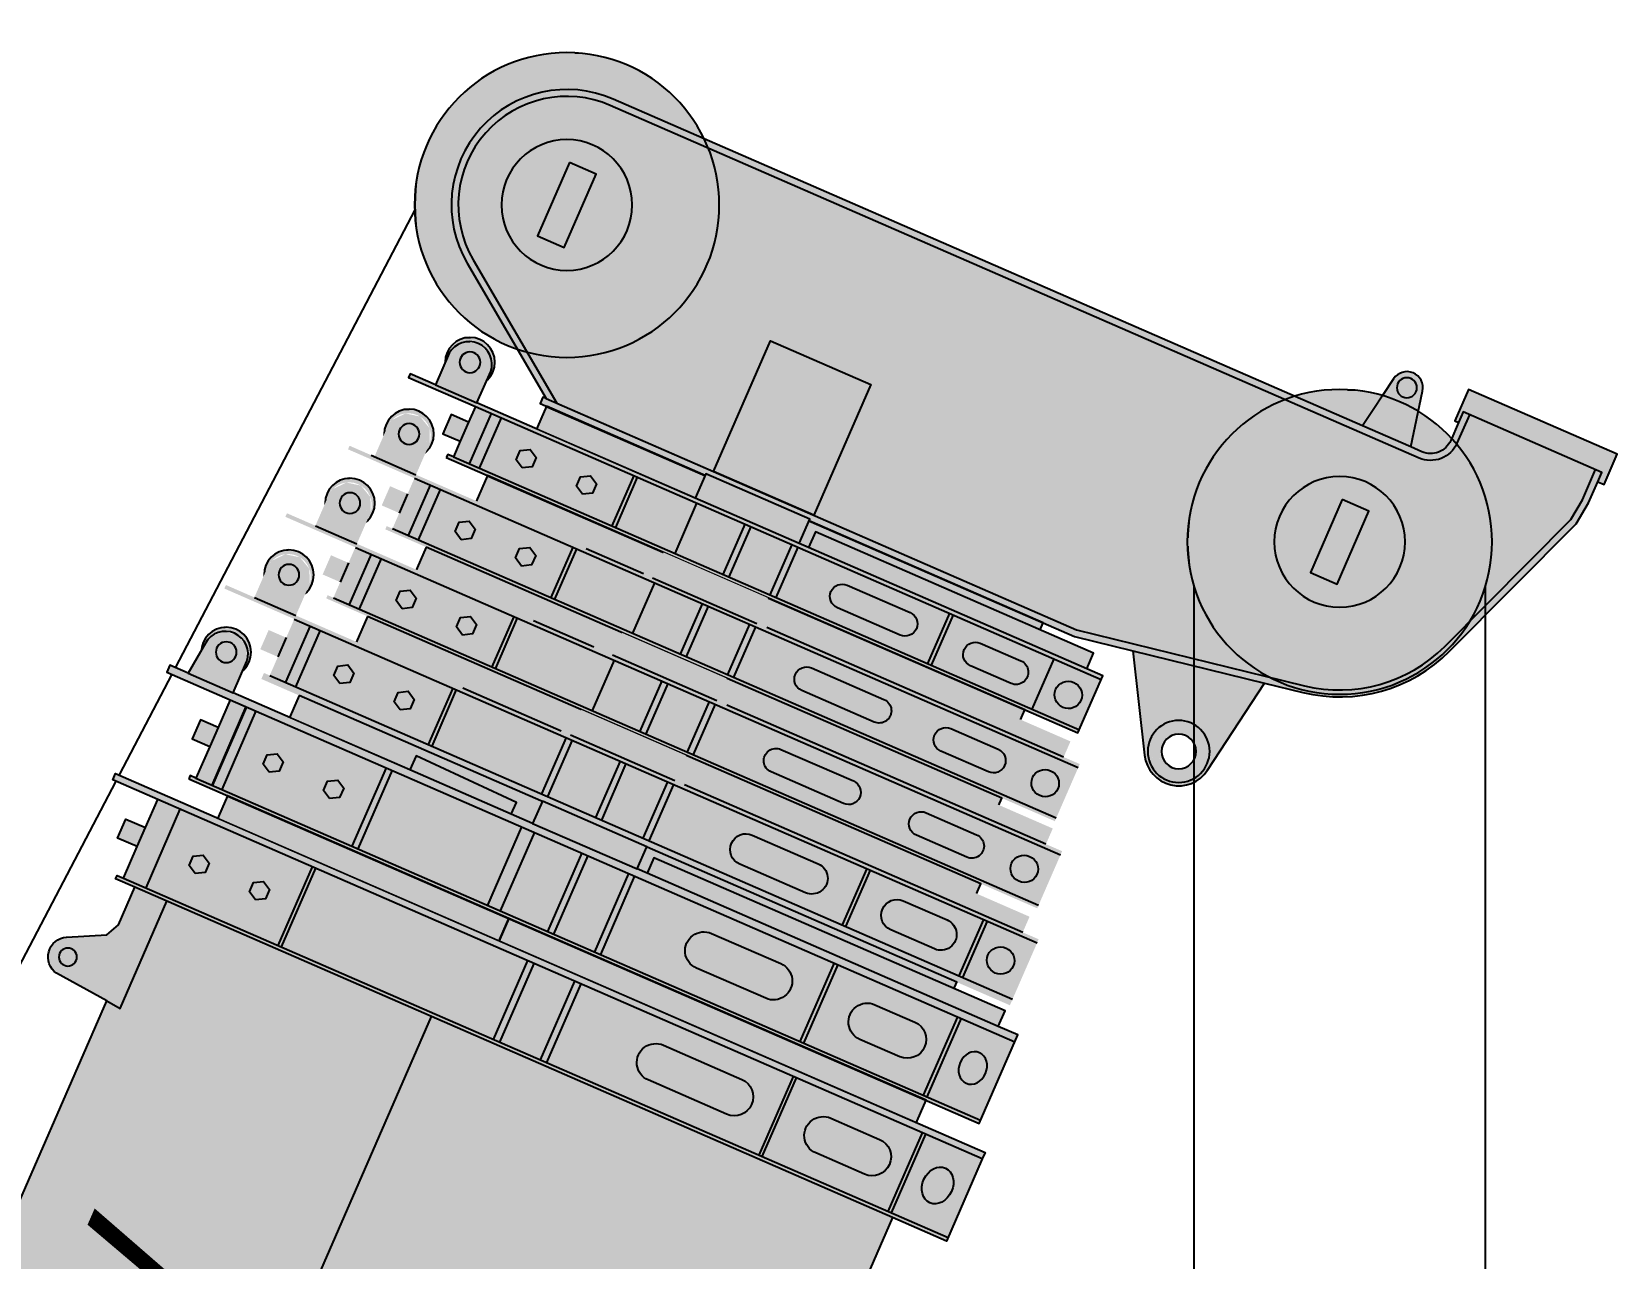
# Model space of a CAD drawing. Header units: millimetres. Extents: x -7743 to 13705, y 0 to 44172.
# Drawn here: x -533 to 1912, y 42184 to 44075 of the extents above; entities that cross this region are included whole.
import ezdxf
from ezdxf.enums import TextEntityAlignment as Align

# ---------------------------------------------------------------- set-up
doc = ezdxf.new("R2010")
doc.units = ezdxf.units.MM
doc.set_wipeout_variables(frame=1)
doc.layers.add('Техника. Кран Zoomlion ZAT2000V', color=250, linetype='Continuous')
doc.layers.add('Техника. Кран Zoomlion ZAT2000V Штрих', color=7, linetype='Continuous', lineweight=15, true_color=0xa2ce47)
doc.styles.add('arial', font='arial.ttf')

# ---------------------------------------------------------------- blocks, each defined once
blk = doc.blocks.new('ZAT2000V-20240127.11391')
at = {"color": 0, "linetype": 'ByBlock', "lineweight": -2, "transparency": 16777216}
for radius in [47.8, 26.7]:
    blk.add_circle((395.4, -1201.6), radius, dxfattribs=at)
for points in [[(227.2, 59.9), (204.5, 115.8), (168.2, 164.1), (120.8, 201.6), (65.5, 225.7), (5.8, 234.9), (-54.3, 228.6), (-110.8, 207.3), (-159.9, 172.2), (-198.5, 125.7), (-224, 71), (-234.7, 11.5), (-229.9, -48.7), (-209.9, -105.7), (-176, -155.7), (-130.6, -195.4), (-76.4, -222.2), (-17.3, -234.4), (43, -231), (100.5, -212.4), (151.3, -179.8), (192.1, -135.3), (220.3, -81.9), (233.9, -23), (235, 0)], [(297.2, -95.1), (12400, -95.1), (12400, -930.6), (297.2, -930.6)], [(227.2, -1240.1), (204.5, -1184.2), (168.2, -1135.9), (120.8, -1098.4), (65.5, -1074.3), (5.8, -1065.1), (-54.3, -1071.4), (-110.8, -1092.7), (-159.9, -1127.8), (-198.5, -1174.3), (-224, -1229), (-234.7, -1288.5), (-229.9, -1348.7), (-209.9, -1405.7), (-176, -1455.7), (-130.6, -1495.4), (-76.4, -1522.2), (-17.3, -1534.4), (43, -1531), (100.5, -1512.4), (151.3, -1479.8), (192.1, -1435.3), (220.3, -1381.9), (233.9, -1323), (235, -1300)]]:
    blk.add_wipeout(points, dxfattribs=at)
at = {"layer": 'Техника. Кран Zoomlion ZAT2000V Штрих', "true_color": 0xadadad, "transparency": 16777216}
h = blk.add_hatch(color=253, dxfattribs=at)
h.dxf.hatch_style = 1
edge = h.paths.add_edge_path()
edge.add_arc((0, 0), 235, 0, 360)
at = {"layer": 'Техника. Кран Zoomlion ZAT2000V Штрих', "transparency": 16777216}
h = blk.add_hatch(color=256, dxfattribs=at)
h.dxf.hatch_style = 1
edge = h.paths.add_edge_path()
edge.add_arc((0, -1300), 239.1, 291.297, 350.2092, ccw=False)
edge.add_line((86.8, -1522.7), (-171.3, -1623.3))
edge.add_line((-171.3, -1623.3), (-208.4, -1627.8))
edge.add_line((-208.4, -1627.8), (-243.9, -1627.8))
edge.add_line((-243.9, -1627.8), (-243.9, -1638.4))
edge.add_line((-243.9, -1638.4), (-295, -1638.4))
edge.add_line((-295, -1638.4), (-295, -1388.3))
edge.add_line((-295, -1388.3), (-242.2, -1388.3))
edge.add_line((-242.2, -1388.3), (-242.2, -1394.4))
edge.add_line((-242.2, -1394.4), (-211.8, -1394.4))
edge.add_arc((-211.8, -1360.7), 33.7, 270, 360)
edge.add_line((-178.1, -1360.7), (-178.1, -1342))
edge.add_line((-178.1, -1342), (-264.3, -1324.3))
edge.add_arc((-259.3, -1300), 24.8, 99.9516, 258.4025, ccw=False)
edge.add_line((-263.6, -1275.6), (-178.1, -1260.6))
edge.add_line((-178.1, -1260.6), (-178.1, 0))
edge.add_arc((0, 0), 178.1, 36.2129, 180, ccw=False)
edge.add_line((143.7, 105.2), (286.6, -89.9))
edge.add_line((286.6, -89.9), (286.6, -84.4))
edge.add_line((286.6, -84.4), (297.2, -84.4))
edge.add_line((297.2, -84.4), (297.2, -983.3))
edge.add_line((297.2, -983.3), (281.5, -1074.7))
edge.add_line((281.5, -1074.7), (421.9, -1155.8))
edge.add_arc((395.4, -1201.6), 52.9, -80.3674, 59.9872, ccw=False)
edge.add_line((404.3, -1253.8), (245.9, -1280.7))
edge.add_line((245.9, -1280.7), (235.6, -1340.7))
edge = h.paths.add_edge_path(flags=16)
edge.add_arc((395.4, -1201.6), 26.7, 0, 360)
at = {"layer": 'Техника. Кран Zoomlion ZAT2000V Штрих', "true_color": 0xadadad, "transparency": 16777216}
h = blk.add_hatch(color=253, dxfattribs=at)
h.dxf.hatch_style = 1
h.paths.add_polyline_path([(297.2, -95.1), (12400, -95.1), (12400, -398.2), (297.2, -398.2)])
at = {"layer": 'Техника. Кран Zoomlion ZAT2000V Штрих', "transparency": 16777216}
h = blk.add_hatch(color=256, dxfattribs=at)
h.dxf.hatch_style = 1
h.set_gradient(color1=(132, 132, 132), color2=(173, 173, 173), rotation=90, tint=1)
h.paths.add_polyline_path([(297.2, -398.2), (12400, -398.2), (12400, -930.6), (297.2, -930.6)])
at = {"layer": 'Техника. Кран Zoomlion ZAT2000V Штрих', "true_color": 0xadadad, "transparency": 16777216}
h = blk.add_hatch(color=253, dxfattribs=at)
h.dxf.hatch_style = 1
edge = h.paths.add_edge_path()
edge.add_arc((0, -1300), 235, 0, 360)
at = {"color": 0, "linetype": 'ByBlock', "lineweight": -2, "transparency": 16777216}
for points in [[(235.6, -1340.7, -0.262868), (86.8, -1522.7), (-171.3, -1623.3), (-208.4, -1627.8), (-243.9, -1627.8), (-243.9, -1638.4), (-295, -1638.4), (-295, -1388.3), (-242.2, -1388.3), (-242.2, -1394.4), (-211.8, -1394.4, 0.414214), (-178.1, -1360.7), (-178.1, -1342), (-264.3, -1324.3, -0.827646), (-263.6, -1275.6), (-178.1, -1260.6), (-178.1, 0, -0.725124), (143.7, 105.2), (286.6, -89.9), (286.6, -84.4), (297.2, -84.4), (297.2, -983.3), (281.5, -1074.7), (421.9, -1155.8, -0.702516), (404.3, -1253.8), (245.9, -1280.7), (235.6, -1340.7)], [(-259.7, -1405), (-211.8, -1405, 0.414214), (-167.5, -1360.7), (-167.5, 0, -0.725124), (135.1, 98.9), (286.6, -107.9), (286.6, -982.4), (225.1, -1338.8, -0.262868), (83, -1512.8), (-173.9, -1612.9), (-209, -1617.1), (-259.7, -1617.1)]]:
    blk.add_lwpolyline(points, format="xyb", dxfattribs=at)
for points in [[(-61.5, 22.4), (61.5, 22.4), (61.5, -22.4), (-61.5, -22.4)], [(297.2, -95.1), (12400, -95.1), (12400, -398.2), (297.2, -398.2)], [(286.6, -371.6), (66.4, -371.6), (66.4, -540.1), (286.6, -540.1)], [(297.2, -398.2), (12400, -398.2), (12400, -930.6), (297.2, -930.6)], [(-61.5, -1277.6), (61.5, -1277.6), (61.5, -1322.4), (-61.5, -1322.4)]]:
    blk.add_lwpolyline(points, close=True, dxfattribs=at)
for points in [[(286.6, -89.9), (286.6, -982.4)], [(281.5, -1074.7), (245.9, -1280.7)], [(-178.1, -1342), (-178.1, -1260.6)], [(-243.9, -1627.8), (-259.7, -1627.8), (-259.7, -1394.4), (-242.2, -1394.4)]]:
    blk.add_lwpolyline(points, dxfattribs=at)
for centre, radius in [((0, 0), 235), ((0, 0), 100.8), ((0, -1300), 235), ((0, -1300), 100.8), ((-259.3, -1300), 15.5)]:
    blk.add_circle(centre, radius, dxfattribs=at)
blk = doc.blocks.new('ZAT2000V-20240127.111729')
at = {"color": 0, "linetype": 'ByBlock', "lineweight": -2, "transparency": 16777216}
for points in [[(30.8, 22.9), (11, 36.8), (-13.1, 36.1), (-32.1, 21.1), (-38.3, -2.2), (-29.5, -24.6), (-8.9, -37.4), (15.1, -35.3), (33.2, -19.3), (38.4, 0)], [(149.3, -94.5), (12118, -94.5), (12118, -998.6), (149.3, -998.6)]]:
    blk.add_wipeout(points, dxfattribs=at)
at = {"layer": 'Техника. Кран Zoomlion ZAT2000V Штрих', "true_color": 0xadadad, "transparency": 16777216}
h = blk.add_hatch(color=253, dxfattribs=at)
h.dxf.hatch_style = 1
edge = h.paths.add_edge_path()
edge.add_arc((0, 0), 38.4, 0, 360)
at = {"color": 0, "linetype": 'ByBlock', "lineweight": -2, "transparency": 16777216}
blk.add_circle((0, 0), 38.4, dxfattribs=at)
blk.add_wipeout([(149.3, -1087.8), (53.2, -1087.8), (53.2, -1060.7), (26.9, -1060.7), (26.9, -592.7), (53.2, -592.7), (53.2, -577.1), (12.5, -577.1), (12.5, -402.2), (53.2, -402.2), (53.2, -34.9), (0, -34.9), (0, -34.9), (-21, -25.3), (-31.5, -4.8), (-26.9, 17.8), (-9.4, 32.7), (0, 34.9), (53.2, 34.9), (53.2, 77.5), (59.2, 77.5), (59.2, -34.9), (85.4, -34.9), (85.4, -5.4), (117.7, -5.4), (117.7, -34.9), (143.9, -34.9), (143.9, -25.2), (149.3, -25.2)], dxfattribs=at)
at = {"layer": 'Техника. Кран Zoomlion ZAT2000V Штрих', "transparency": 16777216}
h = blk.add_hatch(color=256, dxfattribs=at)
h.dxf.hatch_style = 1
edge = h.paths.add_edge_path()
edge.add_line((149.3, -25.2), (149.3, -1087.8))
edge.add_line((149.3, -1087.8), (53.2, -1087.8))
edge.add_line((53.2, -1087.8), (53.2, -1060.7))
edge.add_line((53.2, -1060.7), (26.9, -1060.7))
edge.add_line((26.9, -1060.7), (26.9, -592.7))
edge.add_line((26.9, -592.7), (53.2, -592.7))
edge.add_line((53.2, -592.7), (53.2, -577.1))
edge.add_line((53.2, -577.1), (12.5, -577.1))
edge.add_line((12.5, -577.1), (12.5, -402.2))
edge.add_line((12.5, -402.2), (53.2, -402.2))
edge.add_line((53.2, -402.2), (53.2, -34.9))
edge.add_line((53.2, -34.9), (0, -34.9))
edge.add_arc((3.2, 0), 35, 95.2702, 264.7298, ccw=False)
edge.add_line((0, 34.9), (53.2, 34.9))
edge.add_line((53.2, 34.9), (53.2, 77.5))
edge.add_line((53.2, 77.5), (59.2, 77.5))
edge.add_line((59.2, 77.5), (59.2, -34.9))
edge.add_line((59.2, -34.9), (85.4, -34.9))
edge.add_line((85.4, -34.9), (85.4, -5.4))
edge.add_line((85.4, -5.4), (117.7, -5.4))
edge.add_line((117.7, -5.4), (117.7, -34.9))
edge.add_line((117.7, -34.9), (143.9, -34.9))
edge.add_line((143.9, -34.9), (143.9, -25.2))
edge.add_line((143.9, -25.2), (149.3, -25.2))
at = {"layer": 'Техника. Кран Zoomlion ZAT2000V Штрих', "true_color": 0xadadad, "transparency": 16777216}
h = blk.add_hatch(color=253, dxfattribs=at)
h.dxf.hatch_style = 1
h.paths.add_polyline_path([(149.3, -94.5), (12118, -94.5), (12118, -429.5), (149.3, -429.5)])
at = {"layer": 'Техника. Кран Zoomlion ZAT2000V Штрих', "transparency": 16777216}
h = blk.add_hatch(color=256, dxfattribs=at)
h.dxf.hatch_style = 1
h.set_gradient(color1=(132, 132, 132), color2=(173, 173, 173), rotation=90, tint=1)
h.paths.add_polyline_path([(149.3, -429.5), (12118, -429.5), (12118, -998.6), (149.3, -998.6)])
at = {"color": 0, "linetype": 'ByBlock', "lineweight": -2, "transparency": 16777216}
for points in [[(149.3, -25.2), (149.3, -1087.8), (53.2, -1087.8), (53.2, -1060.7), (26.9, -1060.7), (26.9, -592.7), (53.2, -592.7), (53.2, -577.1), (12.5, -577.1), (12.5, -402.2), (53.2, -402.2), (53.2, -34.9), (0, -34.9, -0.912002), (0, 34.9), (53.2, 34.9), (53.2, 77.5), (59.2, 77.5), (59.2, -34.9), (85.4, -34.9), (85.4, -5.4), (117.7, -5.4), (117.7, -34.9), (143.9, -34.9), (143.9, -25.2)], [(82.6, -776.2, 1), (120.5, -776.2), (120.5, -670.5, 1), (82.6, -670.5)], [(82.6, -962.8, 1), (120.5, -962.8), (120.5, -894.5, 1), (82.6, -894.5)]]:
    blk.add_lwpolyline(points, format="xyb", close=True, dxfattribs=at)
for points in [[(53.2, 34.9), (53.2, -34.9)], [(59.2, -34.9), (59.2, -1087.8)], [(85.4, -34.9), (117.7, -34.9)], [(143.9, -34.9), (143.9, -1087.8)], [(59.2, -61.3), (143.9, -61.3)], [(59.2, -78.1), (143.9, -78.1)], [(59.2, -301.3), (143.9, -301.3)], [(59.2, -307.3), (143.9, -307.3)], [(53.2, -577.1), (53.2, -402.2)], [(59.2, -407.1), (143.9, -407.1)], [(59.2, -488.2), (143.9, -488.2)], [(59.2, -498.2), (143.9, -498.2)], [(59.2, -567.2), (143.9, -567.2)], [(59.2, -577.2), (143.9, -577.2)], [(53.2, -1060.7), (53.2, -592.7)], [(59.2, -832.4), (143.9, -832.4)], [(59.2, -838.4), (143.9, -838.4)], [(59.2, -1008.1), (143.9, -1008.1)]]:
    blk.add_lwpolyline(points, dxfattribs=at)
for points in [[(149.3, -94.5), (12118, -94.5), (12118, -429.5), (149.3, -429.5)], [(117.2, -138.8), (109.4, -125.3), (93.7, -125.3), (85.9, -138.8), (93.7, -152.3), (109.4, -152.3)], [(117.2, -240.4), (109.4, -226.9), (93.7, -226.9), (85.9, -240.4), (93.7, -253.9), (109.4, -253.9)], [(149.3, -429.5), (12118, -429.5), (12118, -998.6), (149.3, -998.6)]]:
    blk.add_lwpolyline(points, close=True, dxfattribs=at)
blk.add_circle((0, 0), 16, dxfattribs=at)
blk.add_ellipse((101.5, -1050.7), major_axis=(0, -21.3), ratio=0.983639, start_param=-1.570796, end_param=4.712389, dxfattribs=at)
blk = doc.blocks.new('ZAT2000V-20240127.111738')
at = {"color": 0, "linetype": 'ByBlock', "lineweight": -2, "transparency": 16777216}
blk.add_wipeout([(30.8, 22.9), (11, 36.8), (-13.1, 36.1), (-32.1, 21.1), (-38.3, -2.2), (-29.5, -24.6), (-8.9, -37.4), (15.1, -35.3), (33.2, -19.3), (38.4, 0)], dxfattribs=at)
at = {"layer": 'Техника. Кран Zoomlion ZAT2000V Штрих', "true_color": 0xadadad, "transparency": 16777216}
h = blk.add_hatch(color=253, dxfattribs=at)
h.dxf.hatch_style = 1
edge = h.paths.add_edge_path()
edge.add_arc((0, 0), 38.4, 0, 360)
at = {"color": 0, "linetype": 'ByBlock', "lineweight": -2, "transparency": 16777216}
blk.add_circle((0, 0), 38.4, dxfattribs=at)
blk.add_wipeout([(53.2, -1151.5), (53.2, -1124.4), (26.9, -1124.4), (26.9, -625.1), (53.2, -625.1), (53.2, -608.5), (10.6, -608.5), (10.6, -432.8), (53.2, -432.8), (53.2, -417.5), (33.7, -417.5), (29.5, -321.4), (53.2, -321.4), (53.2, -34.9), (0, -34.9), (0, -34.9), (-21, -25.3), (-31.5, -4.8), (-26.9, 17.8), (-9.4, 32.7), (0, 34.9), (53.2, 34.9), (53.2, 76.8), (59.2, 76.8), (59.2, -34.9), (85.4, -34.9), (85.4, -5.4), (117.7, -5.4), (117.7, -34.9), (143.9, -34.9), (143.9, -25.2), (149.3, -25.2), (149.3, -1151.5)], dxfattribs=at)
for points in [[(53.2, 40.6), (53.2, -34.9)], [(59.2, -34.9), (59.2, -1151.5)], [(85.4, -34.9), (117.7, -34.9)], [(59.2, -61.3), (143.9, -61.3)], [(59.2, -78.1), (143.9, -78.1)], [(53.2, -417.5), (53.2, -321.4)], [(53.2, -432.8), (53.2, -608.5)], [(53.2, -1124.4), (53.2, -625.1)]]:
    blk.add_lwpolyline(points, dxfattribs=at)
for points in [[(117.2, -138.8), (109.4, -125.3), (93.7, -125.3), (85.9, -138.8), (93.7, -152.3), (109.4, -152.3)], [(117.2, -240.4), (109.4, -226.9), (93.7, -226.9), (85.9, -240.4), (93.7, -253.9), (109.4, -253.9)]]:
    blk.add_lwpolyline(points, close=True, dxfattribs=at)
for points in [[(82.6, -835, 1), (120.5, -835), (120.5, -713.2, 1), (82.6, -713.2)], [(82.6, -1027.2, 1), (120.5, -1027.2), (120.5, -947.3, 1), (82.6, -947.3)]]:
    blk.add_lwpolyline(points, format="xyb", close=True, dxfattribs=at)
blk.add_circle((0, 0), 16, dxfattribs=at)
blk.add_ellipse((101.5, -1114.4), major_axis=(0, -21.3), ratio=0.983639, start_param=-1.570796, end_param=4.712389, dxfattribs=at)
blk.add_wipeout([(149.3, -94.2), (11979, -94.2), (11979, -1062.1), (149.3, -1062.1)], dxfattribs=at)
at = {"layer": 'Техника. Кран Zoomlion ZAT2000V Штрих', "transparency": 16777216}
h = blk.add_hatch(color=256, dxfattribs=at)
h.dxf.hatch_style = 1
edge = h.paths.add_edge_path()
edge.add_line((149.3, -25.2), (149.3, -1151.5))
edge.add_line((149.3, -1151.5), (53.2, -1151.5))
edge.add_line((53.2, -1151.5), (53.2, -1124.4))
edge.add_line((53.2, -1124.4), (26.9, -1124.4))
edge.add_line((26.9, -1124.4), (26.9, -625.1))
edge.add_line((26.9, -625.1), (53.2, -625.1))
edge.add_line((53.2, -625.1), (53.2, -608.5))
edge.add_line((53.2, -608.5), (10.6, -608.5))
edge.add_line((10.6, -608.5), (10.6, -432.8))
edge.add_line((10.6, -432.8), (53.2, -432.8))
edge.add_line((53.2, -432.8), (53.2, -417.5))
edge.add_line((53.2, -417.5), (33.7, -417.5))
edge.add_line((33.7, -417.5), (29.5, -321.4))
edge.add_line((29.5, -321.4), (53.2, -321.4))
edge.add_line((53.2, -321.4), (53.2, -34.9))
edge.add_line((53.2, -34.9), (0, -34.9))
edge.add_arc((3.2, 0), 35, 95.2702, 264.7298, ccw=False)
edge.add_line((0, 34.9), (53.2, 34.9))
edge.add_line((53.2, 34.9), (53.2, 76.8))
edge.add_line((53.2, 76.8), (59.2, 76.8))
edge.add_line((59.2, 76.8), (59.2, -34.9))
edge.add_line((59.2, -34.9), (85.4, -34.9))
edge.add_line((85.4, -34.9), (85.4, -5.4))
edge.add_line((85.4, -5.4), (117.7, -5.4))
edge.add_line((117.7, -5.4), (117.7, -34.9))
edge.add_line((117.7, -34.9), (143.9, -34.9))
edge.add_line((143.9, -34.9), (143.9, -25.2))
edge.add_line((143.9, -25.2), (149.3, -25.2))
at = {"layer": 'Техника. Кран Zoomlion ZAT2000V Штрих', "true_color": 0xadadad, "transparency": 16777216}
h = blk.add_hatch(color=253, dxfattribs=at)
h.dxf.hatch_style = 1
h.paths.add_polyline_path([(149.3, -94.2), (11979, -94.2), (11979, -461.4), (149.3, -461.4)])
at = {"layer": 'Техника. Кран Zoomlion ZAT2000V Штрих', "transparency": 16777216}
h = blk.add_hatch(color=256, dxfattribs=at)
h.dxf.hatch_style = 1
h.set_gradient(color1=(132, 132, 132), color2=(173, 173, 173), rotation=90, tint=1)
h.paths.add_polyline_path([(149.3, -461.4), (11979, -461.4), (11979, -1062.1), (149.3, -1062.1)])
at = {"color": 0, "linetype": 'ByBlock', "lineweight": -2, "transparency": 16777216}
for points in [[(143.9, -34.9), (143.9, -1151.5)], [(59.2, -301.3), (143.9, -301.3)], [(59.2, -307.3), (143.9, -307.3)], [(59.2, -438.5), (143.9, -438.5)], [(59.2, -518.9), (143.9, -518.9)], [(59.2, -528.9), (143.9, -528.9)], [(59.2, -598.4), (143.9, -598.4)], [(59.2, -608.4), (143.9, -608.4)]]:
    blk.add_lwpolyline(points, dxfattribs=at)
for points in [[(149.3, -94.2), (11979, -94.2), (11979, -461.4), (149.3, -461.4)], [(149.3, -461.4), (11979, -461.4), (11979, -1062.1), (149.3, -1062.1)]]:
    blk.add_lwpolyline(points, close=True, dxfattribs=at)
blk = doc.blocks.new('ZAT2000V-20240127.111736')
at = {"color": 0, "linetype": 'ByBlock', "lineweight": -2, "transparency": 16777216}
for points in [[(30.8, 22.9), (11, 36.8), (-13.1, 36.1), (-32.1, 21.1), (-38.3, -2.2), (-29.5, -24.6), (-8.9, -37.4), (15.1, -35.3), (33.2, -19.3), (38.4, 0)], [(149.3, -94.6), (11845, -94.6), (11845, -1126.3), (149.3, -1126.3)]]:
    blk.add_wipeout(points, dxfattribs=at)
at = {"layer": 'Техника. Кран Zoomlion ZAT2000V Штрих', "true_color": 0xadadad, "transparency": 16777216}
h = blk.add_hatch(color=253, dxfattribs=at)
h.dxf.hatch_style = 1
edge = h.paths.add_edge_path()
edge.add_arc((0, 0), 38.4, 0, 360)
at = {"color": 0, "linetype": 'ByBlock', "lineweight": -2, "transparency": 16777216}
blk.add_circle((0, 0), 38.4, dxfattribs=at)
blk.add_wipeout([(53.2, -1221.2), (53.2, -1194), (26.9, -1194), (26.9, -657.1), (53.2, -657.1), (53.2, -640.5), (15.8, -640.5), (15.8, -464.7), (53.2, -464.7), (53.2, -433.3), (33.7, -433.3), (29.5, -332.2), (53.2, -332.2), (53.2, -34.9), (0, -34.9), (0, -34.9), (-21, -25.3), (-31.5, -4.8), (-26.9, 17.8), (-9.4, 32.7), (0, 34.9), (53.2, 34.9), (53.2, 82.8), (59.2, 82.8), (59.2, -34.9), (85.4, -34.9), (85.4, -5.4), (117.7, -5.4), (117.7, -34.9), (143.9, -34.9), (143.9, -25.2), (149.3, -25.2), (149.3, -1221.2)], dxfattribs=at)
at = {"layer": 'Техника. Кран Zoomlion ZAT2000V Штрих', "transparency": 16777216}
h = blk.add_hatch(color=256, dxfattribs=at)
h.dxf.hatch_style = 1
edge = h.paths.add_edge_path()
edge.add_line((149.3, -25.2), (149.3, -1221.2))
edge.add_line((149.3, -1221.2), (53.2, -1221.2))
edge.add_line((53.2, -1221.2), (53.2, -1194))
edge.add_line((53.2, -1194), (26.9, -1194))
edge.add_line((26.9, -1194), (26.9, -657.1))
edge.add_line((26.9, -657.1), (53.2, -657.1))
edge.add_line((53.2, -657.1), (53.2, -640.5))
edge.add_line((53.2, -640.5), (15.8, -640.5))
edge.add_line((15.8, -640.5), (15.8, -464.7))
edge.add_line((15.8, -464.7), (53.2, -464.7))
edge.add_line((53.2, -464.7), (53.2, -433.3))
edge.add_line((53.2, -433.3), (33.7, -433.3))
edge.add_line((33.7, -433.3), (29.5, -332.2))
edge.add_line((29.5, -332.2), (53.2, -332.2))
edge.add_line((53.2, -332.2), (53.2, -34.9))
edge.add_line((53.2, -34.9), (0, -34.9))
edge.add_arc((3.2, 0), 35, 95.2702, 264.7298, ccw=False)
edge.add_line((0, 34.9), (53.2, 34.9))
edge.add_line((53.2, 34.9), (53.2, 82.8))
edge.add_line((53.2, 82.8), (59.2, 82.8))
edge.add_line((59.2, 82.8), (59.2, -34.9))
edge.add_line((59.2, -34.9), (85.4, -34.9))
edge.add_line((85.4, -34.9), (85.4, -5.4))
edge.add_line((85.4, -5.4), (117.7, -5.4))
edge.add_line((117.7, -5.4), (117.7, -34.9))
edge.add_line((117.7, -34.9), (143.9, -34.9))
edge.add_line((143.9, -34.9), (143.9, -25.2))
edge.add_line((143.9, -25.2), (149.3, -25.2))
at = {"layer": 'Техника. Кран Zoomlion ZAT2000V Штрих', "true_color": 0xadadad, "transparency": 16777216}
h = blk.add_hatch(color=253, dxfattribs=at)
h.dxf.hatch_style = 1
h.paths.add_polyline_path([(149.3, -94.6), (11845, -94.6), (11845, -493.5), (149.3, -493.5)])
at = {"layer": 'Техника. Кран Zoomlion ZAT2000V Штрих', "transparency": 16777216}
h = blk.add_hatch(color=256, dxfattribs=at)
h.dxf.hatch_style = 1
h.set_gradient(color1=(132, 132, 132), color2=(173, 173, 173), rotation=90, tint=1)
h.paths.add_polyline_path([(149.3, -493.5), (11845, -493.5), (11845, -1126.3), (149.3, -1126.3)])
at = {"color": 0, "linetype": 'ByBlock', "lineweight": -2, "transparency": 16777216}
for points in [[(53.2, 34.9), (53.2, -34.9)], [(59.2, -34.9), (59.2, -1221.2)], [(85.4, -34.9), (117.7, -34.9)], [(143.9, -34.9), (143.9, -1221.2)], [(59.2, -61.3), (143.9, -61.3)], [(59.2, -78.1), (143.9, -78.1)], [(59.2, -301.3), (143.9, -301.3)], [(59.2, -307.3), (143.9, -307.3)], [(53.2, -433.3), (53.2, -332.2)], [(53.2, -640.5), (53.2, -464.7)], [(59.2, -470.2), (143.9, -470.2)], [(59.2, -550.5), (143.9, -550.5)], [(59.2, -560.5), (143.9, -560.5)], [(59.2, -630.2), (143.9, -630.2)], [(53.2, -1194), (53.2, -657.1)], [(59.2, -640.2), (143.9, -640.2)]]:
    blk.add_lwpolyline(points, dxfattribs=at)
for points in [[(149.3, -94.6), (11845, -94.6), (11845, -493.5), (149.3, -493.5)], [(117.2, -138.8), (109.4, -125.3), (93.7, -125.3), (85.9, -138.8), (93.7, -152.3), (109.4, -152.3)], [(117.2, -240.4), (109.4, -226.9), (93.7, -226.9), (85.9, -240.4), (93.7, -253.9), (109.4, -253.9)], [(149.3, -493.5), (11845, -493.5), (11845, -1126.3), (149.3, -1126.3)]]:
    blk.add_lwpolyline(points, close=True, dxfattribs=at)
for points in [[(82.6, -882.9, 1), (120.5, -882.9), (120.5, -761.1, 1), (82.6, -761.1)], [(82.6, -1090.2, 1), (120.5, -1090.2), (120.5, -1005.3, 1), (82.6, -1005.3)]]:
    blk.add_lwpolyline(points, format="xyb", close=True, dxfattribs=at)
blk.add_circle((0, 0), 16, dxfattribs=at)
blk.add_ellipse((101.5, -1178.5), major_axis=(0, -21.3), ratio=0.983639, start_param=-1.570796, end_param=4.712389, dxfattribs=at)
blk = doc.blocks.new('ZAT2000V-20240127.111727')
at = {"color": 0, "linetype": 'ByBlock', "lineweight": -2, "transparency": 16777216}
for points in [[(30.8, 22.9), (11, 36.8), (-13.1, 36.1), (-32.1, 21.1), (-38.3, -2.2), (-29.5, -24.6), (-8.9, -37.4), (15.1, -35.3), (33.2, -19.3), (38.4, 0)], [(164.2, -88.7), (11706, -88.7), (11706, -1194.9), (164.2, -1194.9)]]:
    blk.add_wipeout(points, dxfattribs=at)
at = {"layer": 'Техника. Кран Zoomlion ZAT2000V Штрих', "true_color": 0xadadad, "transparency": 16777216}
h = blk.add_hatch(color=253, dxfattribs=at)
h.dxf.hatch_style = 1
edge = h.paths.add_edge_path()
edge.add_arc((0, 0), 38.4, 0, 360)
at = {"color": 0, "linetype": 'ByBlock', "lineweight": -2, "transparency": 16777216}
blk.add_circle((0, 0), 38.4, dxfattribs=at)
blk.add_wipeout([(53.2, -1284.4), (53.2, -1257.6), (26.9, -1257.6), (26.9, -688.4), (53.2, -688.4), (53.2, -672.4), (10.8, -672.4), (10.8, -496.6), (53.2, -496.6), (53.2, -480.9), (33.7, -480.9), (29.5, -315.7), (53.2, -315.7), (53.2, -34.9), (0, -34.9), (0, -34.9), (-21, -25.3), (-31.5, -4.8), (-26.9, 17.8), (-9.4, 32.7), (0, 34.9), (53.2, 34.9), (53.2, 82.8), (59.2, 82.8), (59.2, -34.9), (90.5, -34.9), (90.5, -5.4), (122.8, -5.4), (122.8, -34.9), (154.1, -34.9), (154.1, -25.2), (164.2, -25.2), (164.2, -1284.4)], dxfattribs=at)
at = {"layer": 'Техника. Кран Zoomlion ZAT2000V Штрих', "transparency": 16777216}
h = blk.add_hatch(color=256, dxfattribs=at)
h.dxf.hatch_style = 1
edge = h.paths.add_edge_path()
edge.add_line((164.2, -25.2), (164.2, -1284.4))
edge.add_line((164.2, -1284.4), (53.2, -1284.4))
edge.add_line((53.2, -1284.4), (53.2, -1257.6))
edge.add_line((53.2, -1257.6), (26.9, -1257.6))
edge.add_line((26.9, -1257.6), (26.9, -688.4))
edge.add_line((26.9, -688.4), (53.2, -688.4))
edge.add_line((53.2, -688.4), (53.2, -672.4))
edge.add_line((53.2, -672.4), (10.8, -672.4))
edge.add_line((10.8, -672.4), (10.8, -496.6))
edge.add_line((10.8, -496.6), (53.2, -496.6))
edge.add_line((53.2, -496.6), (53.2, -480.9))
edge.add_line((53.2, -480.9), (33.7, -480.9))
edge.add_line((33.7, -480.9), (29.5, -315.7))
edge.add_line((29.5, -315.7), (53.2, -315.7))
edge.add_line((53.2, -315.7), (53.2, -34.9))
edge.add_line((53.2, -34.9), (0, -34.9))
edge.add_arc((3.2, 0), 35, 95.2702, 264.7298, ccw=False)
edge.add_line((0, 34.9), (53.2, 34.9))
edge.add_line((53.2, 34.9), (53.2, 82.8))
edge.add_line((53.2, 82.8), (59.2, 82.8))
edge.add_line((59.2, 82.8), (59.2, -34.9))
edge.add_line((59.2, -34.9), (90.5, -34.9))
edge.add_line((90.5, -34.9), (90.5, -5.4))
edge.add_line((90.5, -5.4), (122.8, -5.4))
edge.add_line((122.8, -5.4), (122.8, -34.9))
edge.add_line((122.8, -34.9), (154.1, -34.9))
edge.add_line((154.1, -34.9), (154.1, -25.2))
edge.add_line((154.1, -25.2), (164.2, -25.2))
at = {"layer": 'Техника. Кран Zoomlion ZAT2000V Штрих', "true_color": 0xadadad, "transparency": 16777216}
h = blk.add_hatch(color=253, dxfattribs=at)
h.dxf.hatch_style = 1
h.paths.add_polyline_path([(164.2, -88.7), (11706, -88.7), (11706, -530.1), (164.2, -530.1)])
at = {"layer": 'Техника. Кран Zoomlion ZAT2000V Штрих', "transparency": 16777216}
h = blk.add_hatch(color=256, dxfattribs=at)
h.dxf.hatch_style = 1
h.set_gradient(color1=(132, 132, 132), color2=(173, 173, 173), rotation=90, tint=1)
h.paths.add_polyline_path([(164.2, -530.1), (11706, -530.1), (11706, -1194.9), (164.2, -1194.9)])
at = {"color": 0, "linetype": 'ByBlock', "lineweight": -2, "transparency": 16777216}
for points in [[(53.2, 34.9), (53.2, -34.9)], [(59.2, -34.9), (59.2, -1284.4)], [(90.5, -34.9), (122.8, -34.9)], [(154.1, -34.9), (154.1, -1284.4)], [(59.2, -61.3), (154.1, -61.3)], [(59.2, -78.1), (154.1, -78.1)], [(53.2, -480.9), (53.2, -315.7)], [(59.2, -301.3), (154.1, -301.3)], [(59.2, -307.3), (154.1, -307.3)], [(53.2, -672.4), (53.2, -496.6)], [(59.2, -492), (154.1, -492)], [(59.2, -502), (154.1, -502)], [(59.2, -582.8), (154.1, -582.8)], [(59.2, -592.8), (154.1, -592.8)], [(59.2, -662.7), (154.1, -662.7)], [(59.2, -672.7), (154.1, -672.7)], [(53.2, -1257.6), (53.2, -688.4)], [(59.2, -997.7), (154.1, -997.7)], [(59.2, -1003.7), (154.1, -1003.7)], [(59.2, -1194.2), (154.1, -1194.2)], [(59.2, -1200.2), (154.1, -1200.2)]]:
    blk.add_lwpolyline(points, dxfattribs=at)
for points in [[(164.2, -88.7), (11706, -88.7), (11706, -530.1), (164.2, -530.1)], [(122.3, -138.8), (114.5, -125.3), (98.9, -125.3), (91.1, -138.8), (98.9, -152.3), (114.5, -152.3)], [(122.3, -240.4), (114.5, -226.9), (98.9, -226.9), (91.1, -240.4), (98.9, -253.9), (114.5, -253.9)], [(164.2, -530.1), (11706, -530.1), (11706, -1194.9), (164.2, -1194.9)]]:
    blk.add_lwpolyline(points, close=True, dxfattribs=at)
for points in [[(82.3, -926.2, 1), (131.1, -926.2), (131.1, -815.4, 1), (82.3, -815.4)], [(82.3, -1143.1, 1), (131.1, -1143.1), (131.1, -1069.4, 1), (82.3, -1069.4)]]:
    blk.add_lwpolyline(points, format="xyb", close=True, dxfattribs=at)
blk.add_circle((0, 0), 16, dxfattribs=at)
blk.add_ellipse((106.7, -1243.7), major_axis=(0, -21.3), ratio=0.983639, start_param=-1.570796, end_param=4.712389, dxfattribs=at)
blk = doc.blocks.new('ZAT2000V-20240127.111724')
at = {"color": 0, "linetype": 'ByBlock', "lineweight": -2, "transparency": 16777216}
for points in [[(30.8, 22.9), (11, 36.8), (-13.1, 36.1), (-32.1, 21.1), (-38.3, -2.2), (-29.5, -24.6), (-8.9, -37.4), (15.1, -35.3), (33.2, -19.3), (38.4, 0)], [(202.2, -90.1), (11558, -90.1), (11558, -1265.4), (202.2, -1265.4)]]:
    blk.add_wipeout(points, dxfattribs=at)
at = {"layer": 'Техника. Кран Zoomlion ZAT2000V Штрих', "true_color": 0xadadad, "transparency": 16777216}
h = blk.add_hatch(color=253, dxfattribs=at)
h.dxf.hatch_style = 1
edge = h.paths.add_edge_path()
edge.add_arc((0, 0), 38.4, 0, 360)
at = {"color": 0, "linetype": 'ByBlock', "lineweight": -2, "transparency": 16777216}
blk.add_circle((0, 0), 38.4, dxfattribs=at)
blk.add_wipeout([(202.2, -1354.8), (53.2, -1354.8), (53.2, -1321.8), (26.9, -1321.8), (26.9, -731.3), (53.2, -731.3), (53.2, -714.5), (15.8, -714.5), (15.8, -538.7), (53.2, -538.7), (53.2, -502.8), (33.7, -502.8), (29.5, -332.2), (53.2, -332.2), (53.2, -34.9), (0, -34.9), (0, -34.9), (-21, -25.3), (-31.5, -4.8), (-26.9, 17.8), (-9.4, 32.7), (0, 34.9), (53.2, 40.6), (53.2, 71.7), (64.7, 71.7), (64.7, -34.9), (111.3, -34.9), (111.3, -5.4), (143.6, -5.4), (143.6, -34.9), (196.7, -34.9), (196.7, -25.2), (202.2, -25.2)], dxfattribs=at)
at = {"layer": 'Техника. Кран Zoomlion ZAT2000V Штрих', "transparency": 16777216}
h = blk.add_hatch(color=256, dxfattribs=at)
h.dxf.hatch_style = 1
edge = h.paths.add_edge_path()
edge.add_line((202.2, -25.2), (202.2, -1354.8))
edge.add_line((202.2, -1354.8), (53.2, -1354.8))
edge.add_line((53.2, -1354.8), (53.2, -1321.8))
edge.add_line((53.2, -1321.8), (26.9, -1321.8))
edge.add_line((26.9, -1321.8), (26.9, -731.3))
edge.add_line((26.9, -731.3), (53.2, -731.3))
edge.add_line((53.2, -731.3), (53.2, -714.5))
edge.add_line((53.2, -714.5), (15.8, -714.5))
edge.add_line((15.8, -714.5), (15.8, -538.7))
edge.add_line((15.8, -538.7), (53.2, -538.7))
edge.add_line((53.2, -538.7), (53.2, -502.8))
edge.add_line((53.2, -502.8), (33.7, -502.8))
edge.add_line((33.7, -502.8), (29.5, -332.2))
edge.add_line((29.5, -332.2), (53.2, -332.2))
edge.add_line((53.2, -332.2), (53.2, -34.9))
edge.add_line((53.2, -34.9), (0, -34.9))
edge.add_arc((3.2, 0), 35, 95.2702, 264.7298, ccw=False)
edge.add_line((0, 34.9), (53.2, 40.6))
edge.add_line((53.2, 40.6), (53.2, 71.7))
edge.add_line((53.2, 71.7), (64.7, 71.7))
edge.add_line((64.7, 71.7), (64.7, -34.9))
edge.add_line((64.7, -34.9), (111.3, -34.9))
edge.add_line((111.3, -34.9), (111.3, -5.4))
edge.add_line((111.3, -5.4), (143.6, -5.4))
edge.add_line((143.6, -5.4), (143.6, -34.9))
edge.add_line((143.6, -34.9), (196.7, -34.9))
edge.add_line((196.7, -34.9), (196.7, -25.2))
edge.add_line((196.7, -25.2), (202.2, -25.2))
at = {"layer": 'Техника. Кран Zoomlion ZAT2000V Штрих', "true_color": 0xadadad, "transparency": 16777216}
h = blk.add_hatch(color=253, dxfattribs=at)
h.dxf.hatch_style = 1
h.paths.add_polyline_path([(202.2, -90.1), (11558, -90.1), (11558, -563.4), (202.2, -563.4)])
at = {"layer": 'Техника. Кран Zoomlion ZAT2000V Штрих', "transparency": 16777216}
h = blk.add_hatch(color=256, dxfattribs=at)
h.dxf.hatch_style = 1
h.set_gradient(color1=(132, 132, 132), color2=(173, 173, 173), rotation=90, tint=1)
h.paths.add_polyline_path([(202.2, -563.4), (11558, -563.4), (11558, -1265.4), (202.2, -1265.4)])
at = {"color": 0, "linetype": 'ByBlock', "lineweight": -2, "transparency": 16777216}
for points in [[(202.2, -25.2), (202.2, -1354.8), (53.2, -1354.8), (53.2, -1321.8), (26.9, -1321.8), (26.9, -731.3), (53.2, -731.3), (53.2, -714.5), (15.8, -714.5), (15.8, -538.7), (53.2, -538.7), (53.2, -502.8), (33.7, -502.8), (29.5, -332.2), (53.2, -332.2), (53.2, -34.9), (0, -34.9, -0.912002), (0, 34.9), (53.2, 40.6), (53.2, 71.7), (64.7, 71.7), (64.7, -34.9), (111.3, -34.9), (111.3, -5.4), (143.6, -5.4), (143.6, -34.9), (196.7, -34.9), (196.7, -25.2)], [(98.5, -976, 1), (156.8, -976), (156.8, -859.3, 1), (98.5, -859.3)], [(98.5, -1201.4, 1), (156.8, -1201.4), (156.8, -1134.3, 1), (98.5, -1134.3)]]:
    blk.add_lwpolyline(points, format="xyb", close=True, dxfattribs=at)
for points in [[(53.2, 40.6), (53.2, -34.9)], [(64.7, -34.9), (64.7, -1354.8)], [(111.3, -34.9), (143.6, -34.9)], [(196.7, -34.9), (196.7, -1354.8)], [(64.7, -61.3), (196.7, -61.3)], [(64.7, -62.4), (196.7, -62.4)], [(64.7, -78.1), (196.7, -78.1)], [(64.7, -297.3), (196.7, -297.3)], [(64.7, -307.3), (196.7, -307.3)], [(53.2, -502.8), (53.2, -332.2)], [(64.7, -525), (196.7, -525)], [(53.2, -538.7), (53.2, -714.5)], [(64.7, -546.6), (196.7, -546.6)], [(64.7, -626.3), (196.7, -626.3)], [(64.7, -636.3), (196.7, -636.3)], [(64.7, -705.2), (196.7, -705.2)], [(53.2, -1321.8), (53.2, -731.3)], [(64.7, -715.2), (196.7, -715.2)], [(64.7, -1050.9), (196.7, -1050.9)], [(64.7, -1056.9), (196.7, -1056.9)], [(64.7, -1258.4), (196.7, -1258.4)], [(64.7, -1264.4), (196.7, -1264.4)]]:
    blk.add_lwpolyline(points, dxfattribs=at)
for points in [[(202.2, -90.1), (11558, -90.1), (11558, -563.4), (202.2, -563.4)], [(143.3, -134.8), (135.5, -121.3), (119.9, -121.3), (112.1, -134.8), (119.9, -148.3), (135.5, -148.3)], [(143.3, -236.4), (135.5, -222.9), (119.9, -222.9), (112.1, -236.4), (119.9, -249.9), (135.5, -249.9)], [(202.2, -563.4), (11558, -563.4), (11558, -1265.4), (202.2, -1265.4)]]:
    blk.add_lwpolyline(points, close=True, dxfattribs=at)
blk.add_circle((0, 0), 16, dxfattribs=at)
blk.add_ellipse((127.7, -1311.6), major_axis=(-25.7, 0), ratio=0.827913, dxfattribs=at)
blk = doc.blocks.new('ZAT2000V-20240127.130646')
at = {"color": 0, "linetype": 'ByBlock', "lineweight": -2, "transparency": 16777216}
blk.add_wipeout([(-12307.6, 345.9), (-12307.6, 421.4), (-12318.3, 421.5), (-12318.3, -1041.1), (-12307.6, -1041.1), (-12169.3, -1041.1), (-12169.4, -950.5), (-11629.4, -950.5), (-11629.4, -955.6), (-11512.7, -988.3), (-8892.9, -988.3), (-7975.1, -1363.2), (-7975.1, -1363.2), (-7924.6, -1375.4), (-7872.8, -1372.2), (-7824.2, -1353.9), (-7783.2, -1322), (-7753.4, -1279.5), (-7737.5, -1230), (-7736.9, -1178.1), (-7751.7, -1128.3), (-7780.5, -1085.1), (-7820.7, -1052.3), (-7837.9, -1043.4), (-7837.9, -1043.4), (-7850.2, -1036.6), (-7858.7, -1025.4), (-7862.1, -1011.7), (-7859.8, -997.9), (-7843.1, -950.4), (-468.7, -950.4), (186.7, -141), (186.7, -141), (216.5, -88.6), (231.9, -30.4), (232, 29.9), (216.7, 88.1), (187, 140.6), (144.9, 183.7), (93.1, 214.6), (81.4, 219.3), (-90.7, 285.2), (-90.7, 285.2), (-99.8, 287.3), (-109.1, 288.9), (-118.4, 290.1), (-127.7, 290.8), (-127.7, 290.8), (-234.4, 291.5), (-234.4, 302.1), (-244.7, 302.1), (-244.7, 296.9), (-436.5, 296.9), (-436.5, 328.7), (-659.6, 328.7), (-659.6, 296.9), (-1489.3, 296.9), (-1489.3, 293.9), (-1962.6, 293.9), (-1962.6, 335.2), (-1988.7, 368.1), (-2015.9, 368.1), (-2042, 335.2), (-2042, 293.9), (-8858.2, 293.9), (-8858.2, 335.2), (-8884.3, 368.1), (-8911.6, 368.1), (-8937.7, 335.2), (-8937.7, 293.9), (-11991.4, 293.9), (-11999.5, 381.9), (-11999.5, 381.9), (-12008.5, 398.2), (-12025.3, 406.3), (-12043.6, 403.2), (-12056.8, 390), (-12056.8, 390), (-12084.9, 334.6), (-12106.3, 324.2), (-12169.4, 324.2), (-12169.4, 356.6), (-12175.2, 356.6), (-12175.2, 345.9), (-12228.4, 345.9), (-12228.4, 378.9), (-12260.3, 378.9), (-12260.3, 345.9), (-12260.3, 345.9)], dxfattribs=at)
at = {"layer": 'Техника. Кран Zoomlion ZAT2000V Штрих', "transparency": 16777216}
h = blk.add_hatch(color=256, dxfattribs=at)
h.dxf.hatch_style = 1
edge = h.paths.add_edge_path()
edge.add_line((-12260.3, 345.9), (-12307.6, 345.9))
edge.add_line((-12307.6, 345.9), (-12307.6, 421.4))
edge.add_line((-12307.6, 421.4), (-12318.3, 421.5))
edge.add_line((-12318.3, 421.5), (-12318.3, -1041.1))
edge.add_line((-12318.3, -1041.1), (-12307.6, -1041.1))
edge.add_line((-12307.6, -1041.1), (-12169.3, -1041.1))
edge.add_line((-12169.3, -1041.1), (-12169.4, -950.5))
edge.add_line((-12169.4, -950.5), (-11629.4, -950.5))
edge.add_line((-11629.4, -950.5), (-11629.4, -955.6))
edge.add_line((-11629.4, -955.6), (-11512.7, -988.3))
edge.add_line((-11512.7, -988.3), (-8892.9, -988.3))
edge.add_line((-8892.9, -988.3), (-7975.1, -1363.2))
edge.add_arc((-7909.3, -1202.1), 174, 247.7841, 425.7645)
edge.add_arc((-7827.6, -1010.4), 34.5, 158.7718, 252.7864, ccw=False)
edge.add_line((-7859.8, -997.9), (-7843.1, -950.4))
edge.add_line((-7843.1, -950.4), (-468.7, -950.4))
edge.add_line((-468.7, -950.4), (186.7, -141))
edge.add_arc((0, 0), 233.9, 322.9367, 429.6437)
edge.add_line((81.4, 219.3), (-90.7, 285.2))
edge.add_arc((-137.4, 100.9), 190.1, 75.7891, 87.0917)
edge.add_line((-127.7, 290.8), (-234.4, 291.5))
edge.add_line((-234.4, 291.5), (-234.4, 302.1))
edge.add_line((-234.4, 302.1), (-244.7, 302.1))
edge.add_line((-244.7, 302.1), (-244.7, 296.9))
edge.add_line((-244.7, 296.9), (-436.5, 296.9))
edge.add_line((-436.5, 296.9), (-436.5, 328.7))
edge.add_line((-436.5, 328.7), (-659.6, 328.7))
edge.add_line((-659.6, 328.7), (-659.6, 296.9))
edge.add_line((-659.6, 296.9), (-1489.3, 296.9))
edge.add_line((-1489.3, 296.9), (-1489.3, 293.9))
edge.add_line((-1489.3, 293.9), (-1962.6, 293.9))
edge.add_line((-1962.6, 293.9), (-1962.6, 335.2))
edge.add_line((-1962.6, 335.2), (-1988.7, 368.1))
edge.add_line((-1988.7, 368.1), (-2015.9, 368.1))
edge.add_line((-2015.9, 368.1), (-2042, 335.2))
edge.add_line((-2042, 335.2), (-2042, 293.9))
edge.add_line((-2042, 293.9), (-8858.2, 293.9))
edge.add_line((-8858.2, 293.9), (-8858.2, 335.2))
edge.add_line((-8858.2, 335.2), (-8884.3, 368.1))
edge.add_line((-8884.3, 368.1), (-8911.6, 368.1))
edge.add_line((-8911.6, 368.1), (-8937.7, 335.2))
edge.add_line((-8937.7, 335.2), (-8937.7, 293.9))
edge.add_line((-8937.7, 293.9), (-11991.4, 293.9))
edge.add_line((-11991.4, 293.9), (-11999.5, 381.9))
edge.add_arc((-12029.5, 376), 30.6, 11.2129, 152.7904)
edge.add_line((-12056.8, 390), (-12084.9, 334.6))
edge.add_line((-12084.9, 334.6), (-12106.3, 324.2))
edge.add_line((-12106.3, 324.2), (-12169.4, 324.2))
edge.add_line((-12169.4, 324.2), (-12169.4, 356.6))
edge.add_line((-12169.4, 356.6), (-12175.2, 356.6))
edge.add_line((-12175.2, 356.6), (-12175.2, 345.9))
edge.add_line((-12175.2, 345.9), (-12228.4, 345.9))
edge.add_line((-12228.4, 345.9), (-12228.4, 378.9))
edge.add_line((-12228.4, 378.9), (-12260.3, 378.9))
edge.add_line((-12260.3, 378.9), (-12260.3, 345.9))
edge.add_line((-12260.3, 345.9), (-12260.3, 345.9))
at = {"color": 0, "linetype": 'ByBlock', "lineweight": -2, "transparency": 16777216}
blk.add_lwpolyline([(-8937.7, 293.9), (-11991.4, 293.9), (-11999.5, 381.9, 0.710515), (-12056.8, 390), (-12084.9, 334.6), (-12106.3, 324.2), (-12169.4, 324.2), (-12169.4, 356.6), (-12175.2, 356.6), (-12175.2, 345.9), (-12228.4, 345.9), (-12228.4, 378.9), (-12260.3, 378.9), (-12260.3, 345.9), (-12260.3, 345.9), (-12307.6, 345.9), (-12307.6, 421.4), (-12318.3, 421.5), (-12318.3, -1041.1), (-12307.6, -1041.1), (-12169.3, -1041.1), (-12169.4, -950.5), (-11629.4, -950.5)], format="xyb", dxfattribs=at)
for points in [[(-12307.6, -1041.1), (-12307.6, 345.9)], [(-12228.4, 345.9), (-12260.3, 345.9)], [(-12175.2, 345.9), (-12175.2, -1041.1)], [(-12169.4, -950.5), (-12169.4, 324.2)], [(-12307.6, 308.6), (-12175.2, 308.6)], [(-11991.4, 293.9), (-11989.1, 270.2), (-12169.4, 270.2)], [(-12307.6, 86.2), (-12175.2, 86.2)], [(-12307.6, 80.9), (-12175.2, 80.9)], [(-12169.4, -174.2), (-9268.8, -174.2)], [(-12307.6, -275.9), (-12175.2, -275.9)], [(-12307.6, -286.5), (-12175.2, -286.5)], [(-12307.6, -355), (-12175.2, -355)], [(-12307.6, -365.6), (-12175.2, -365.6)], [(-12307.6, -722.8), (-12175.2, -722.8)], [(-12307.6, -728.1), (-12175.2, -728.1)], [(-12307.6, -940.1), (-12175.2, -940.1)], [(-12307.6, -945.4), (-12175.2, -945.4)]]:
    blk.add_lwpolyline(points, dxfattribs=at)
for points in [[(-12225.8, 247.6), (-12233.6, 261.1), (-12249.2, 261.1), (-12257, 247.6), (-12249.2, 234), (-12233.6, 234)], [(-12225.8, 146), (-12233.6, 159.5), (-12249.2, 159.5), (-12257, 146), (-12249.2, 132.5), (-12233.6, 132.5)]]:
    blk.add_lwpolyline(points, close=True, dxfattribs=at)
for points in [[(-12271.9, -652.1, 1), (-12213.3, -652.1), (-12213.3, -520.2, 1), (-12271.9, -520.2)], [(-12271.9, -883.9, 1), (-12213.3, -883.9), (-12213.3, -801.9, 1), (-12271.9, -801.9)]]:
    blk.add_lwpolyline(points, format="xyb", close=True, dxfattribs=at)
blk.add_circle((-12029.5, 376), 13.9, dxfattribs=at)
blk.add_ellipse((-12242.6, -994.3), major_axis=(-29.3, -0.3), ratio=0.793097, start_param=-1.570796, end_param=4.712389, dxfattribs=at)
blk = doc.blocks.new('*U431')
at = {"color": 0, "linetype": 'ByBlock', "lineweight": -2, "transparency": 16777216}
blk.add_lwpolyline([(2769.8, 16086.8), (-3842.9, 3451.1)], dxfattribs=at)
at = {"color": 0, "linetype": 'ByBlock', "lineweight": -2, "ltscale": 30, "transparency": 16777216}
blk.add_lwpolyline([(4328.6, 15397.7), (3878.6, 15397.7), (3878.6, 13657.7), (4328.6, 13657.7)], close=True, dxfattribs=at)
at = {"color": 0, "linetype": 'ByBlock', "lineweight": -2, "transparency": 16777216, "xscale": -1, "rotation": 66.44642962205423}
blk.add_blockref('ZAT2000V-20240127.11391', (2911.9, 15917.2), dxfattribs=at)
blk.add_blockref('ZAT2000V-20240127.111729', (2762.5, 15674.6), dxfattribs=at)
blk.add_blockref('ZAT2000V-20240127.111738', (2668.5, 15564), dxfattribs=at)
blk.add_blockref('ZAT2000V-20240127.111736', (2577.4, 15457.5), dxfattribs=at)
blk.add_blockref('ZAT2000V-20240127.111727', (2483.3, 15346.9), dxfattribs=at)
blk.add_blockref('ZAT2000V-20240127.111724', (2386.6, 15227.6), dxfattribs=at)
blk.add_blockref('ZAT2000V-20240127.130646', (-2320, 3580), dxfattribs=at)
at = {"layer": 'Defpoints', "color": 250, "linetype": 'ByBlock', "lineweight": -2, "ltscale": 30, "transparency": 16777216, "style": 'arial', "width": 0.8}
blk.add_attdef('МАРКА', text='', height=250, rotation=66.4464, dxfattribs=at).set_placement((2032, 13708.9), align=Align.MIDDLE_CENTER)

msp = doc.modelspace()

# ---------------------------------------------------------------- block references
at = {"layer": 'Техника. Кран Zoomlion ZAT2000V'}
msp.add_blockref('*U431', (-2619.5, 27890.6), dxfattribs=at).add_auto_attribs({'МАРКА': 'ZAT2000V'})

doc.saveas('drawing.dxf')
